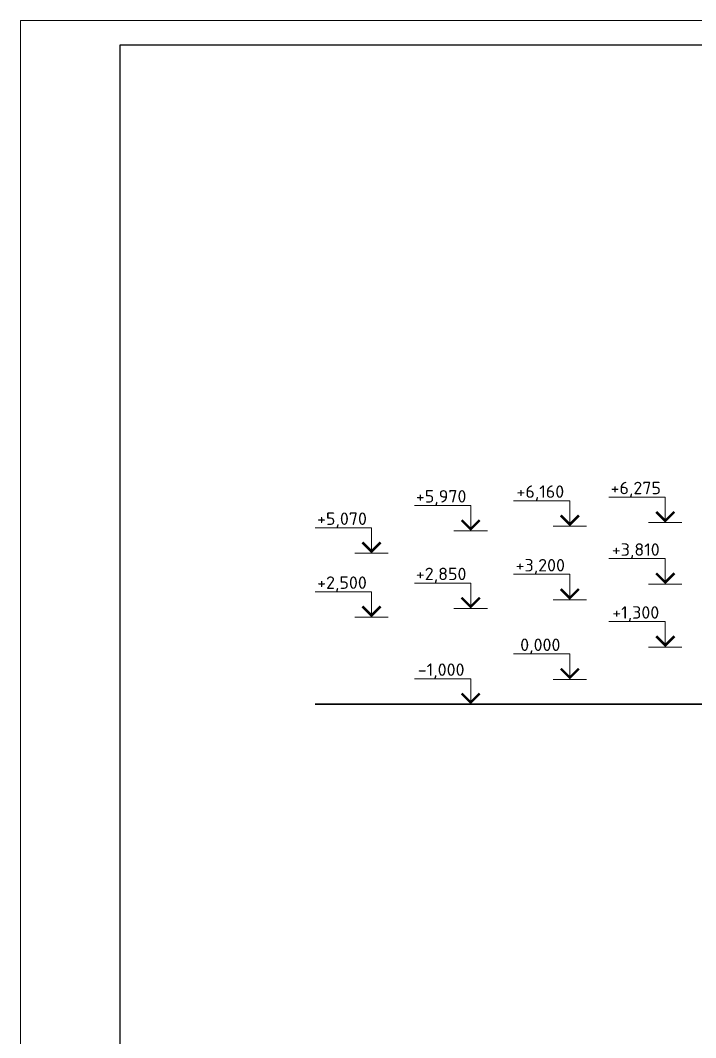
# Model space of a CAD drawing. Extents: x -965262 to 1142518, y -357520 to 71675.
# Drawn here: x -216932 to -203352, y -218542 to -198088 of the extents above; entities that cross this region are included whole.
import ezdxf

# ---------------------------------------------------------------- set-up
doc = ezdxf.new("R2010")
doc.units = 0
doc.header["$LTSCALE"] = 10
doc.layers.get('0').update_dxf_attribs({"linetype": 'CONTINUOUS', "lineweight": 30})
doc.styles.add('GOST 2.304', font='isocpeur.ttf', dxfattribs={"width": 0.75, "height": 250})

# ---------------------------------------------------------------- blocks, each defined once
blk = doc.blocks.new('Фасад 1-12')
at = {"color": 1, "lineweight": 15, "ltscale": 0.3}
for p, q in [((-207303.3, 134618.5, 9.2), (-205038.5, 134618.5, 9.2)), ((-203315.4, 134808.5, -353.6), (-201050.6, 134808.5, -353.6)), ((-199476, 134953.5, -353.6), (-197211.2, 134953.5, -353.6)), ((-211292.2, 133718.5, -353.6), (-209027.4, 133718.5, -353.6)), ((-199476, 132478.5, -353.6), (-197211.2, 132478.5, -353.6)), ((-203315.4, 131848.5, 9.2), (-201050.6, 131848.5, 9.2)), ((-207303.3, 131498.5, -353.6), (-205038.5, 131498.5, -353.6)), ((-211292.2, 131148.5, -353.6), (-209027.4, 131148.5, -353.6)), ((-199476, 129948.5, 9.2), (-197211.2, 129948.5, 9.2)), ((-203315.4, 128648.5, -353.6), (-201050.6, 128648.5, -353.6)), ((-207303.3, 127648.5, 9.2), (-205038.5, 127648.5, 9.2))]:
    blk.add_line(p, q, dxfattribs=at)
at = {"color": 1, "lineweight": 15}
for p, q in [((-205038.5, 133592.4, 9.2), (-205038.5, 134618.5, 9.2)), ((-201050.6, 133782.4, -353.6), (-201050.6, 134808.5, -353.6)), ((-197211.2, 133927.4, -353.6), (-197211.2, 134953.5, -353.6)), ((-201721.6, 133782.4, -1079.2), (-200379.6, 133782.4, 372.1)), ((-197882.3, 133927.4, -1079.2), (-196540.2, 133927.4, 372.1)), ((-209027.4, 132692.4, -353.6), (-209027.4, 133718.5, -353.6)), ((-205709.5, 133592.4, -716.4), (-204367.5, 133592.4, 734.9)), ((-209698.4, 132692.4, -1079.2), (-208356.4, 132692.4, 372.1)), ((-197211.2, 131452.4, -353.6), (-197211.2, 132478.5, -353.6)), ((-201050.6, 130822.4, 9.2), (-201050.6, 131848.5, 9.2)), ((-205038.5, 130472.4, -353.6), (-205038.5, 131498.5, -353.6)), ((-197882.3, 131452.4, -1079.2), (-196540.2, 131452.4, 372.1)), ((-209027.4, 130122.4, -353.6), (-209027.4, 131148.5, -353.6)), ((-201721.6, 130822.4, -716.4), (-200379.6, 130822.4, 734.9)), ((-209698.4, 130122.4, -1079.2), (-208356.4, 130122.4, 372.1)), ((-205709.5, 130472.4, -1079.2), (-204367.5, 130472.4, 372.1)), ((-197211.2, 128922.4, 9.2), (-197211.2, 129948.5, 9.2)), ((-197882.3, 128922.4, -716.4), (-196540.2, 128922.4, 734.9)), ((-201050.6, 127622.4, -353.6), (-201050.6, 128648.5, -353.6)), ((-205038.5, 126622.4, 9.2), (-205038.5, 127648.5, 9.2)), ((-201721.6, 127622.4, -1079.2), (-200379.6, 127622.4, 372.1))]:
    blk.add_line(p, q, dxfattribs=at)
at = {"lineweight": 35, "ltscale": 15}
blk.add_line((-211292.2, 126622.4, 9.2), (-112592.4, 126622.4, 9.2), dxfattribs=at)
at = {"color": 1, "lineweight": 15, "const_width": 100}
for points, elevation in [([(-201415.3, 134217.7), (-201050.6, 133853.1), (-200686, 134217.7)], -353.6), ([(-197575.9, 134362.7), (-197211.2, 133998.1), (-196846.6, 134362.7)], -353.6), ([(-205403.1, 134027.7), (-205038.5, 133663.1), (-204673.8, 134027.7)], 9.2), ([(-209392, 133127.7), (-209027.4, 132763.1), (-208662.8, 133127.7)], -353.6), ([(-197575.9, 131887.7), (-197211.2, 131523.1), (-196846.6, 131887.7)], -353.6), ([(-205403.1, 130907.7), (-205038.5, 130543.1), (-204673.8, 130907.7)], -353.6), ([(-201415.3, 131257.7), (-201050.6, 130893.1), (-200686, 131257.7)], 9.2), ([(-209392, 130557.7), (-209027.4, 130193.1), (-208662.8, 130557.7)], -353.6), ([(-197575.9, 129357.7), (-197211.2, 128993.1), (-196846.6, 129357.7)], 9.2), ([(-201415.3, 128057.7), (-201050.6, 127693.1), (-200686, 128057.7)], -353.6), ([(-205403.1, 127057.7), (-205038.5, 126693.1), (-204673.8, 127057.7)], 9.2)]:
    blk.add_lwpolyline(points, dxfattribs=dict(at, elevation=elevation))
at = {"color": 1, "char_height": 500, "width": 2000, "attachment_point": 5, "style": 'GOST 2.304'}
for s, insert in [('{\\W1.05;+6,160}', (-202237.7, 135116.4, -353.6)), ('{\\W1.05;+6,275}', (-198398.4, 135261.4, -353.6)), ('{\\W1.05;+5,970}', (-206225.6, 134926.4, 9.2)), ('{\\W1.05;+5,070}', (-210214.5, 134026.4, -353.6)), ('{\\W1.05;+3,810}', (-198398.4, 132786.4, -353.6)), ('{\\W1.05;+3,200}', (-202237.7, 132156.4, 9.2)), ('{\\W1.05;+2,500}', (-210214.5, 131456.4, -353.6)), ('{\\W1.05;+2,850}', (-206225.6, 131806.4, -353.6)), ('{\\W1.05;+1,300}', (-198398.4, 130256.4, 9.2)), ('{\\W1.05;0,000}', (-202237.7, 128956.4, -353.6)), ('{\\W1.05;-1,000}', (-206225.6, 127956.4, 9.2))]:
    blk.add_mtext(s, dxfattribs=dict(at, insert=insert))

msp = doc.modelspace()

# ---------------------------------------------------------------- linework, layer by layer
at = {"lineweight": 15, "elevation": -3259.8}
msp.add_lwpolyline([(-216932.4, -240087.8), (-157532.4, -240087.8), (-157532.4, -198087.8), (-216932.4, -198087.8)], close=True, dxfattribs=at)
at = {"elevation": -3259.8}
msp.add_lwpolyline([(-214932.4, -239587.8), (-158032.4, -239587.8), (-158032.4, -198587.8), (-214932.4, -198587.8)], close=True, dxfattribs=at)

# ---------------------------------------------------------------- block references
at = {"lineweight": 15, "xscale": 0.5, "yscale": 0.5, "zscale": 0.5}
msp.add_blockref('Фасад 1-12', (-105357.2, -275150.4, -3264.4), dxfattribs=at)

doc.saveas('drawing.dxf')
